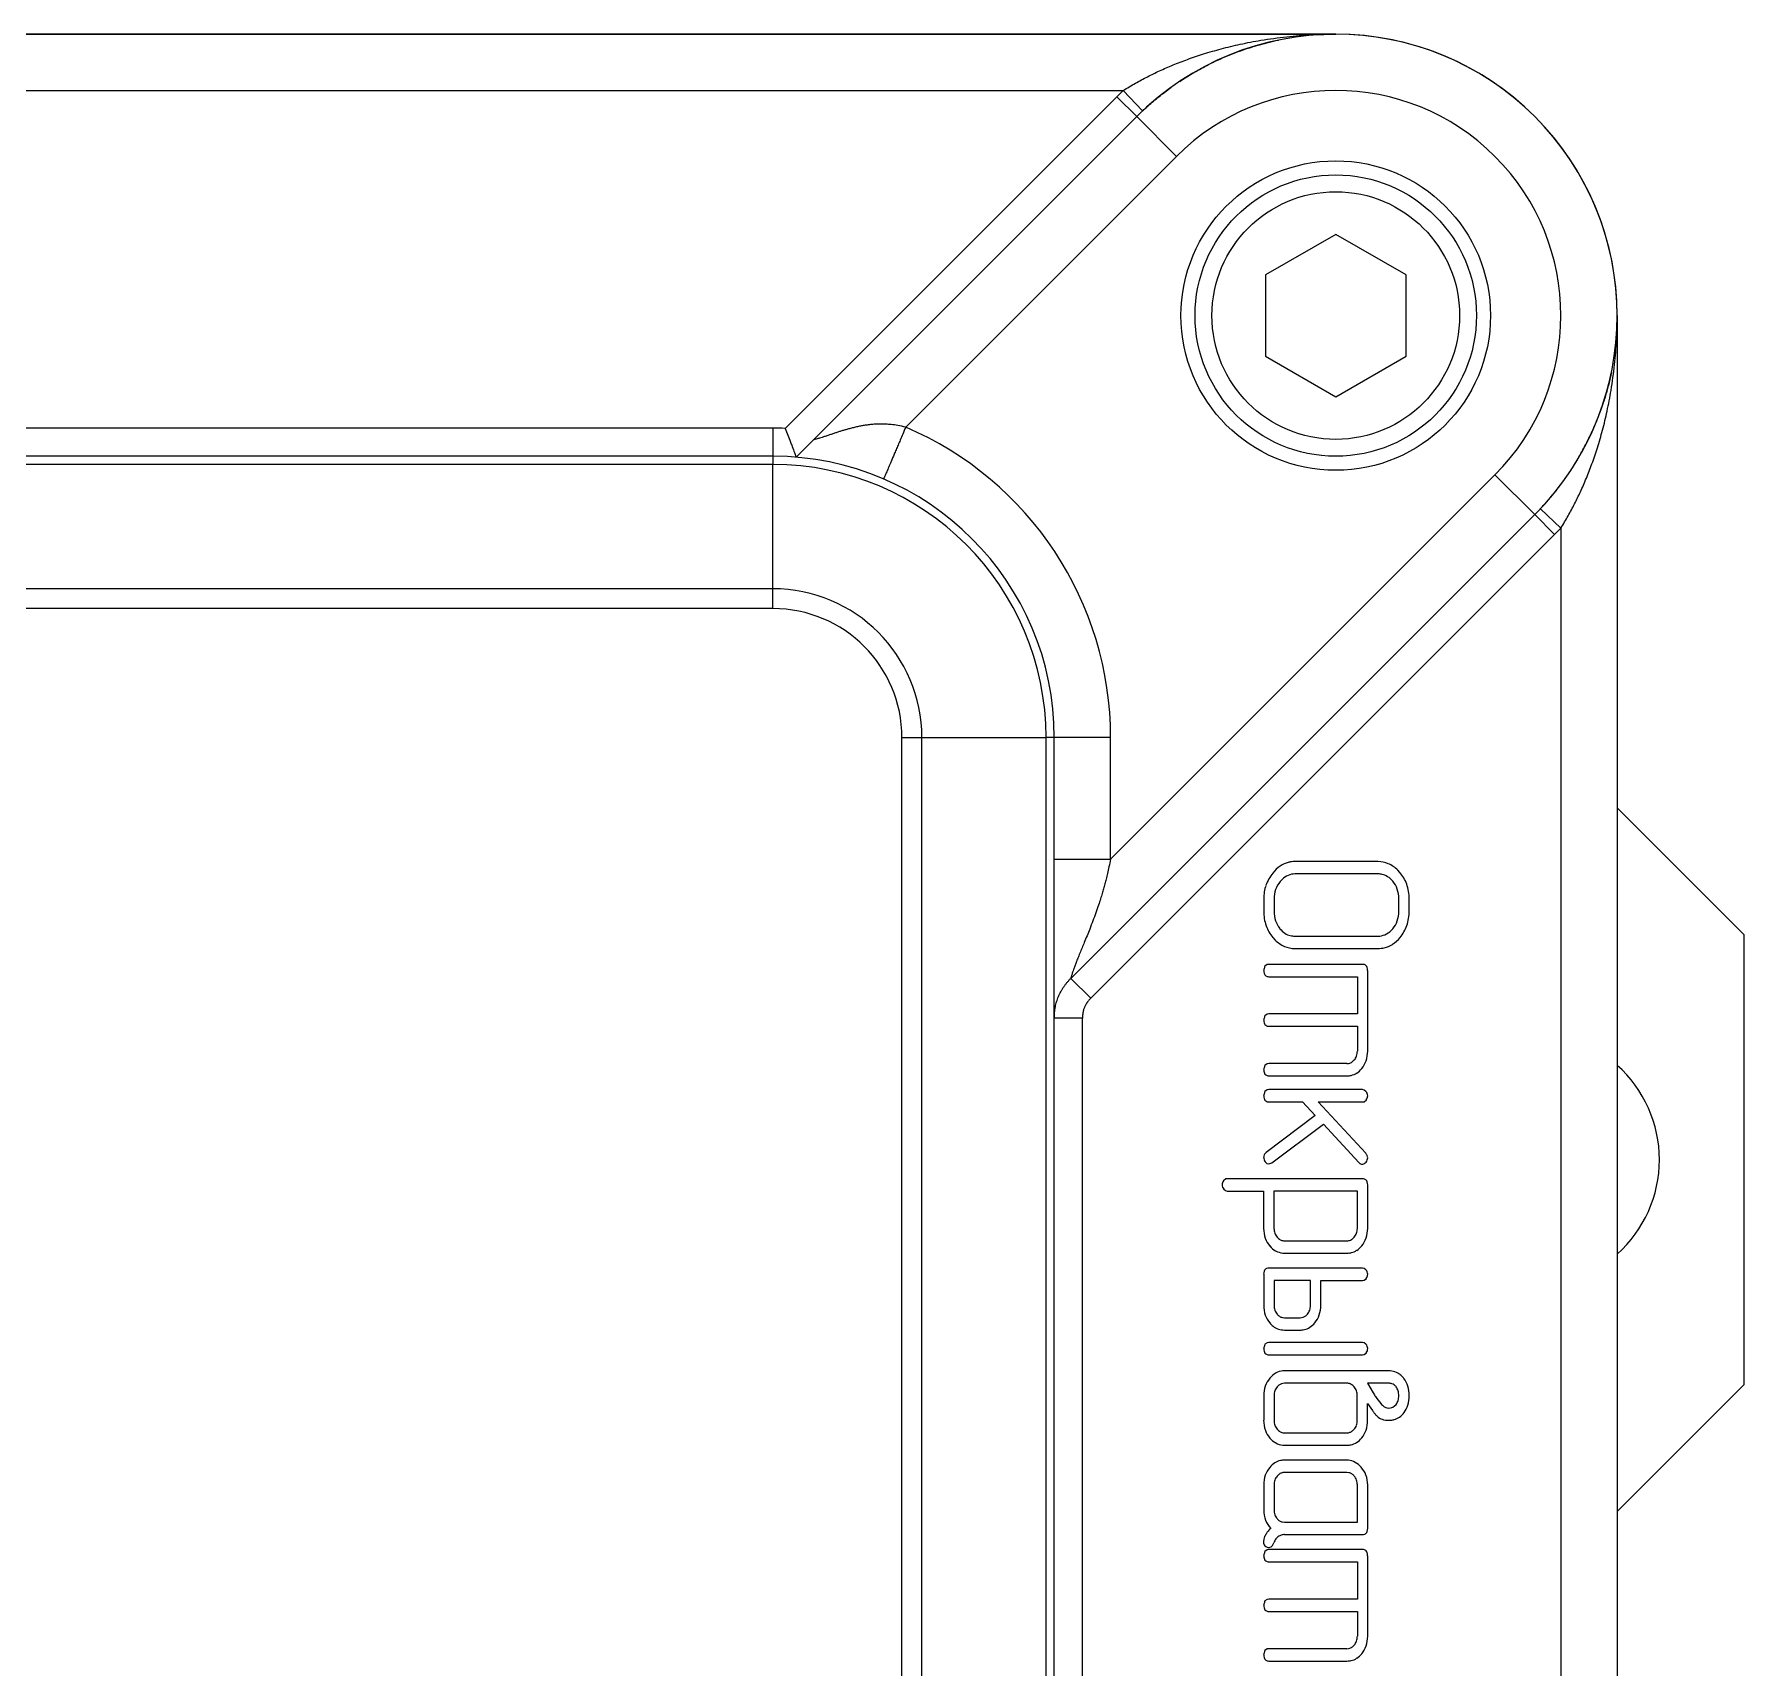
# Model space of a CAD drawing. Header units: millimetres. Extents: x -343 to 390, y -339 to 375.
# Drawn here: x 1.3 to 62, y 46.9 to 105 of the extents above; entities that cross this region are included whole.
import ezdxf

# ---------------------------------------------------------------- set-up
doc = ezdxf.new("R2010")
doc.units = ezdxf.units.MM
doc.linetypes.add('K5LT_THIN', pattern=[0])

# ---------------------------------------------------------------- blocks, each defined once
blk = doc.blocks.new('U7')
at = {"color": 7, "linetype": 'K5LT_THIN', "lineweight": 18}
for p, q in [((-47.5, 105), (47.5, 105)), ((47.5, 105), (-47.5, 105)), ((47.294, 104.998), (47.293, 104.998)), ((47.315, 104.998), (47.305, 104.998)), ((-39.95, 103), (39.95, 103)), ((39.722, 102.778), (27.935, 90.991)), ((39.722, 102.778), (40.429, 102.071)), ((40.637, 102.273), (39.95, 103)), ((40.429, 102.071), (28.944, 90.586)), ((41.843, 100.657), (40.429, 102.071)), ((41.843, 100.657), (32.219, 91.033)), ((47.5, 97.887), (45, 96.443)), ((50, 96.443), (47.5, 97.887)), ((45, 96.443), (45, 93.557)), ((50, 93.557), (50, 96.443)), ((57.498, 94.814), (57.498, 94.809)), ((57.498, 94.798), (57.498, 94.797)), ((57.5, 95), (57.5, 36)), ((45, 93.557), (47.5, 92.113)), ((47.5, 92.113), (50, 93.557)), ((27.5, 91), (-27.5, 91)), ((27.5, 91), (27.5, 90)), ((28.944, 90.586), (28.324, 89.966)), ((27.5, 90), (-27.5, 90)), ((27.5, 90), (27.5, 89.707)), ((27.5, 89.707), (-27.5, 89.707)), ((27.5, 85.293), (27.5, 89.707)), ((39.5, 75.686), (53.157, 89.343)), ((53.157, 89.343), (54.571, 87.929)), ((55.5, 87.45), (54.773, 88.137)), ((38.086, 71.444), (54.571, 87.929)), ((55.278, 87.222), (54.571, 87.929)), ((38.793, 70.737), (55.278, 87.222)), ((55.5, 87.45), (55.5, 37.55)), ((27.5, 85.293), (-27.5, 85.293)), ((27.5, 84.586), (27.5, 85.293)), ((27.5, 84.586), (-27.5, 84.586)), ((32.086, -80), (32.086, 80)), ((32.086, 80), (32.793, 80)), ((32.793, 80), (37.207, 80)), ((32.793, -80), (32.793, 80)), ((37.5, 80), (37.207, 80)), ((37.207, -80), (37.207, 80)), ((37.5, -80), (37.5, 80)), ((39.5, 80), (37.5, 80)), ((39.5, 75.686), (39.5, 80)), ((57.5, 77.5), (62, 73)), ((37.5, 75.686), (39.5, 75.686)), ((49.003, 75.595), (46.047, 75.595)), ((45.59, 74.958), (45.526, 74.889)), ((49.004, 75.155), (46.046, 75.155)), ((49.779, 75.211), (49.703, 75.293)), ((44.939, 74.273), (44.939, 73.833)), ((45.306, 74.273), (45.306, 73.832)), ((49.743, 73.832), (49.743, 74.273)), ((50.111, 73.833), (50.111, 74.273)), ((46.046, 72.946), (49.004, 72.946)), ((49.47, 73.145), (49.525, 73.206)), ((62, 73), (62, 57)), ((45.266, 72.894), (45.346, 72.806)), ((46.047, 72.507), (49.003, 72.507)), ((45.059, 71.934), (44.983, 71.877)), ((45.123, 71.943), (45.059, 71.934)), ((48.45, 71.943), (45.123, 71.943)), ((48.584, 71.894), (48.569, 71.908)), ((48.635, 68.861), (48.635, 71.723)), ((38.793, 70.737), (38.086, 71.444)), ((44.983, 71.566), (45.01, 71.539)), ((45.124, 71.504), (48.267, 71.504)), ((48.267, 71.504), (48.267, 70.181)), ((38.5, 70.029), (37.5, 70.029)), ((38.5, 42), (38.5, 70.029)), ((45.059, 70.172), (44.983, 70.115)), ((45.124, 70.181), (45.059, 70.172)), ((48.267, 70.181), (45.124, 70.181)), ((44.983, 69.803), (45.01, 69.777)), ((45.124, 69.742), (48.267, 69.742)), ((48.267, 69.742), (48.267, 68.86)), ((45.059, 68.41), (44.983, 68.353)), ((44.983, 68.041), (45.01, 68.015)), ((45.124, 68.419), (45.059, 68.41)), ((47.897, 68.419), (45.124, 68.419)), ((48.16, 68.547), (48.099, 68.488)), ((45.059, 67.484), (44.983, 67.427)), ((45.123, 67.493), (45.059, 67.484)), ((45.123, 67.98), (47.896, 67.98)), ((48.45, 67.493), (45.123, 67.493)), ((48.51, 67.477), (48.45, 67.493)), ((48.572, 67.427), (48.51, 67.477)), ((44.983, 67.115), (45.01, 67.089)), ((45.123, 67.054), (46.324, 67.054)), ((46.324, 67.054), (46.771, 66.572)), ((48.568, 65.23), (46.878, 67.054)), ((46.878, 67.054), (48.45, 67.054)), ((48.45, 67.054), (48.505, 67.062)), ((48.505, 67.062), (48.587, 67.124)), ((46.771, 66.572), (45.024, 65.256)), ((45.224, 64.886), (47.061, 66.268)), ((47.061, 66.268), (48.316, 64.903)), ((44.99, 64.921), (45.054, 64.868)), ((45.054, 64.868), (45.12, 64.851)), ((45.12, 64.851), (45.224, 64.886)), ((48.316, 64.903), (48.328, 64.892)), ((48.442, 64.842), (48.462, 64.843)), ((43.59, 64.315), (43.508, 64.253)), ((43.519, 63.954), (43.58, 63.902)), ((43.58, 63.902), (43.645, 63.884)), ((43.645, 64.323), (43.59, 64.315)), ((48.45, 64.323), (43.645, 64.323)), ((43.645, 63.884), (44.936, 63.884)), ((44.936, 63.884), (44.936, 62.557)), ((48.267, 63.884), (45.304, 63.884)), ((45.304, 63.884), (45.304, 62.556)), ((48.267, 62.556), (48.267, 63.884)), ((48.584, 64.274), (48.569, 64.288)), ((48.635, 62.557), (48.635, 64.103)), ((45.647, 62.121), (45.677, 62.119)), ((45.677, 62.119), (47.901, 62.119)), ((48.133, 62.218), (48.16, 62.247)), ((45.154, 61.934), (45.201, 61.883)), ((45.679, 61.68), (47.9, 61.68)), ((44.939, 60.928), (44.939, 59.827)), ((48.45, 61.148), (45.123, 61.148)), ((48.51, 61.132), (48.45, 61.148)), ((48.505, 60.717), (48.587, 60.779)), ((48.572, 61.082), (48.51, 61.132)), ((46.603, 60.709), (45.306, 60.709)), ((45.306, 60.709), (45.306, 59.827)), ((46.603, 59.827), (46.603, 60.709)), ((46.971, 59.828), (46.971, 60.709)), ((46.971, 60.709), (48.45, 60.709)), ((48.45, 60.709), (48.505, 60.717)), ((45.604, 59.394), (45.677, 59.386)), ((45.677, 59.386), (46.232, 59.386)), ((45.678, 58.947), (46.232, 58.947)), ((46.435, 59.455), (46.495, 59.514)), ((45.059, 58.496), (44.983, 58.439)), ((45.123, 58.505), (45.059, 58.496)), ((48.45, 58.505), (45.123, 58.505)), ((48.51, 58.489), (48.45, 58.505)), ((48.572, 58.439), (48.51, 58.489)), ((44.983, 58.127), (45.01, 58.101)), ((45.123, 58.066), (48.45, 58.066)), ((48.45, 58.066), (48.505, 58.074)), ((48.505, 58.074), (48.587, 58.136)), ((45.678, 57.496), (45.618, 57.493)), ((49.376, 57.496), (45.678, 57.496)), ((44.939, 56.611), (44.939, 55.739)), ((45.308, 56.611), (45.308, 55.739)), ((45.476, 56.987), (45.415, 56.928)), ((47.895, 57.055), (45.678, 57.055)), ((47.924, 57.054), (47.895, 57.055)), ((48.264, 55.739), (48.264, 56.611)), ((49.376, 57.055), (48.633, 57.055)), ((48.633, 57.055), (48.829, 56.716)), ((62, 57), (57.5, 52.5)), ((48.633, 56.338), (48.803, 56.087)), ((48.633, 55.739), (48.633, 56.338)), ((48.933, 55.919), (49.005, 55.851)), ((49.345, 56.178), (49.387, 56.175)), ((49.58, 56.239), (49.644, 56.305)), ((45.648, 55.295), (45.678, 55.294)), ((45.678, 55.294), (47.895, 55.294)), ((48.097, 55.363), (48.157, 55.421)), ((45.157, 55.107), (45.204, 55.055)), ((45.678, 54.853), (47.895, 54.853)), ((47.896, 54.322), (45.678, 54.322)), ((48.404, 54.071), (48.355, 54.12)), ((45.474, 53.814), (45.414, 53.755)), ((47.897, 53.883), (45.676, 53.883)), ((47.97, 53.875), (47.897, 53.883)), ((44.939, 53.441), (44.939, 52.559)), ((45.306, 53.442), (45.306, 52.559)), ((48.267, 52.118), (48.267, 53.442)), ((48.635, 51.899), (48.635, 53.441)), ((45.603, 52.126), (45.676, 52.118)), ((45.676, 52.118), (48.267, 52.118)), ((45.678, 51.679), (48.45, 51.679)), ((44.939, 51.512), (44.928, 51.433)), ((44.928, 51.433), (44.929, 51.414)), ((44.983, 51.283), (45.01, 51.259)), ((45.059, 51.138), (44.983, 51.081)), ((45.123, 51.147), (45.059, 51.138)), ((45.12, 51.222), (45.204, 51.243)), ((48.45, 51.147), (45.123, 51.147)), ((48.584, 51.098), (48.569, 51.112)), ((44.983, 50.769), (45.01, 50.743)), ((45.124, 50.708), (48.267, 50.708)), ((48.267, 50.708), (48.267, 49.385)), ((48.635, 48.064), (48.635, 50.927)), ((45.059, 49.376), (44.983, 49.319)), ((45.124, 49.385), (45.059, 49.376)), ((48.267, 49.385), (45.124, 49.385)), ((44.983, 49.007), (45.01, 48.981)), ((45.124, 48.946), (48.267, 48.946)), ((48.267, 48.946), (48.267, 48.064)), ((45.059, 47.614), (44.983, 47.557)), ((45.124, 47.623), (45.059, 47.614)), ((47.897, 47.623), (45.124, 47.623)), ((48.16, 47.751), (48.099, 47.692)), ((44.983, 47.245), (45.01, 47.219)), ((45.123, 47.184), (47.896, 47.184))]:
    blk.add_line(p, q, dxfattribs=at)
for radius in [5.5, 5, 4.4]:
    blk.add_circle((47.5, 95), radius, dxfattribs=at)
for centre, radius, start, end in [((47.5, 95), 10, 315, 135), ((47.5, 95), 10, 0, 90), ((47.5, 95), 11, 133.34176, 135), ((47.5, 95), 8, 315, 135), ((27.5, 80), 11, 87.73339, 90), ((27.5, 80), 12, 0, 66.84141), ((27.5, 80), 10, 0, 90), ((27.5, 80), 9.707, 0, 90), ((47.5, 95), 11, 315, 316.65824), ((27.5, 80), 5.293, 0, 90), ((27.5, 80), 4.586, 0, 90), ((46.224, 74.426), 1.228, 124.57603, 141.72832), ((46.025, 74.715), 0.878, 104.2544, 124.57603), ((46.034, 74.68), 0.914, 96.93116, 104.2544), ((46.047, 74.575), 1.02, 90, 96.93116), ((49.003, 74.679), 0.916, 66.66148, 90), ((48.929, 74.508), 1.101, 45.40547, 66.66148), ((46.38, 74.273), 1.441, 160.62255, 180), ((46.45, 74.249), 1.515, 141.72831, 160.62255), ((46.266, 74.278), 0.959, 140.4913, 160.32093), ((46.091, 74.453), 0.711, 113.35712, 134.74956), ((46.046, 74.557), 0.598, 90, 113.35712), ((49.004, 74.451), 0.704, 83.93473, 90), ((49.011, 74.519), 0.636, 77.55148, 83.93473), ((49.018, 74.551), 0.603, 57.37064, 77.55148), ((48.907, 74.377), 0.81, 39.97854, 57.37064), ((48.848, 74.328), 0.886, 19.11891, 39.97854), ((48.799, 74.361), 1.297, 19.5164, 40.94943), ((48.55, 74.273), 1.561, 0, 19.5164), ((46.28, 74.273), 0.974, 160.32093, 180), ((48.691, 74.273), 1.053, 0, 19.11891), ((46.514, 73.833), 1.575, 180, 199.21489), ((46.358, 73.832), 1.052, 180, 198.72475), ((48.696, 73.832), 1.048, 340.7918, 0), ((48.55, 73.833), 1.562, 340.90368, 0), ((46.282, 73.752), 1.329, 199.21489, 220.15065), ((46.253, 73.797), 0.94, 198.72475, 218.53952), ((46.125, 73.695), 0.777, 218.53951, 236.18462), ((46.026, 73.546), 0.599, 236.18462, 256.31779), ((46.036, 73.587), 0.64, 256.31779, 263.38329), ((46.046, 73.676), 0.73, 263.38329, 270), ((49.004, 73.568), 0.622, 270, 293.17494), ((48.97, 73.647), 0.708, 293.17494, 314.86922), ((48.838, 73.783), 0.898, 320.0207, 340.7918), ((48.732, 73.769), 1.368, 320.48838, 340.90368), ((46.097, 73.561), 1.064, 225.13346, 246.84375), ((46.047, 73.444), 0.937, 246.84375, 270), ((49.003, 73.554), 1.047, 270, 276.29533), ((49.014, 73.45), 0.943, 276.29533, 282.93032), ((49.025, 73.405), 0.897, 282.93032, 303.14687), ((48.85, 73.672), 1.215, 303.14687, 320.48838), ((45.077, 71.724), 0.139, 163.90206, 180), ((45.281, 71.724), 0.342, 180, 195.67003), ((46.249, 71.386), 1.358, 158.7695, 163.90206), ((48.45, 71.697), 0.246, 73.34612, 90), ((48.48, 71.797), 0.142, 51.38118, 73.34612), ((48.47, 71.788), 0.155, 16.70324, 43.04999), ((48.253, 71.723), 0.381, 0, 16.70324), ((45.152, 71.687), 0.208, 195.67003, 215.79547), ((45.107, 71.665), 0.159, 232.47304, 252.67206), ((45.124, 71.719), 0.215, 252.67206, 270), ((45.077, 69.962), 0.139, 163.90206, 180), ((45.281, 69.962), 0.342, 180, 195.67003), ((46.249, 69.624), 1.358, 158.7695, 163.90206), ((45.152, 69.925), 0.208, 195.67003, 215.79547), ((45.107, 69.903), 0.159, 232.47304, 252.67206), ((45.124, 69.957), 0.215, 252.67206, 270), ((47.827, 68.826), 0.435, 320.01365, 341.08977), ((47.728, 68.86), 0.539, 341.08977, 0), ((47.566, 68.861), 1.069, 341.16744, 0), ((45.077, 68.199), 0.139, 163.90206, 180), ((45.281, 68.199), 0.342, 180, 195.67003), ((46.249, 67.861), 1.358, 158.7695, 163.90206), ((45.152, 68.163), 0.208, 195.67003, 215.79547), ((47.897, 68.753), 0.334, 270, 288.82754), ((47.901, 68.741), 0.321, 288.82754, 308.03057), ((47.914, 68.589), 0.607, 282.71266, 302.78398), ((47.821, 68.734), 0.78, 302.78398, 320.4773), ((47.738, 68.802), 0.887, 320.47731, 341.16744), ((54.5, 65), 4.5, 311.81031, 48.18969), ((45.107, 68.141), 0.158, 232.46866, 252.66654), ((45.123, 68.194), 0.215, 252.66654, 270), ((47.896, 68.715), 0.735, 270, 276.16345), ((47.905, 68.631), 0.651, 276.16345, 282.71266), ((45.077, 67.273), 0.139, 163.90206, 180), ((45.281, 67.273), 0.342, 180, 195.67003), ((46.249, 66.935), 1.358, 158.7695, 163.90206), ((45.152, 67.237), 0.208, 195.67003, 215.79547), ((45.107, 67.215), 0.158, 232.47065, 252.67091), ((45.123, 67.268), 0.215, 252.67091, 270), ((48.404, 67.267), 0.232, 22.23312, 43.64767), ((48.35, 67.286), 0.286, 325.62329, 342.15237), ((48.42, 67.273), 0.215, 0, 22.23312), ((48.389, 67.273), 0.246, 342.15237, 0), ((45.17, 65.085), 0.232, 156.92248, 181.47067), ((45.208, 65.08), 0.269, 180, 198.11156), ((45.172, 65.064), 0.242, 127.66406, 152.33504), ((48.357, 65.041), 0.283, 22.29312, 41.7452), ((48.419, 65.066), 0.216, 0, 22.29312), ((48.424, 65.066), 0.211, 339.31516, 0), ((45.204, 65.078), 0.265, 198.11156, 216.34995), ((48.459, 65.027), 0.189, 225.81415, 246.48721), ((48.442, 64.988), 0.146, 246.48721, 270), ((48.444, 64.987), 0.145, 277.11444, 301.76309), ((48.404, 65.051), 0.221, 301.76309, 321.70561), ((48.349, 65.095), 0.291, 321.70562, 339.31516), ((43.706, 64.104), 0.246, 162.15954, 180), ((43.661, 64.104), 0.201, 180, 201.61931), ((43.745, 64.091), 0.286, 145.63475, 162.15954), ((43.729, 64.131), 0.274, 201.61931, 220.09936), ((48.45, 64.077), 0.246, 73.34317, 90), ((48.48, 64.177), 0.142, 51.37769, 73.34317), ((48.47, 64.168), 0.155, 16.69995, 43.04666), ((48.253, 64.103), 0.382, 0, 16.69995), ((45.992, 62.557), 1.056, 180, 199.26653), ((45.802, 62.491), 0.855, 199.26653, 220.70005), ((45.776, 62.556), 0.472, 180, 200.03027), ((45.779, 62.557), 0.476, 200.03027, 219.98029), ((45.729, 62.515), 0.41, 219.98028, 240.61864), ((45.674, 62.418), 0.298, 240.61864, 264.87341), ((47.901, 62.433), 0.314, 270, 293.0536), ((47.888, 62.464), 0.347, 293.0536, 314.96097), ((47.822, 62.53), 0.44, 320.02189, 340.84331), ((47.748, 62.556), 0.519, 340.84331, 0), ((47.717, 62.517), 0.912, 320.73468, 340.99032), ((47.601, 62.557), 1.034, 340.99032, 0), ((45.704, 62.387), 0.713, 225.07631, 246.99497), ((45.679, 62.328), 0.648, 246.99497, 270), ((47.9, 62.392), 0.711, 270, 276.34283), ((47.908, 62.314), 0.634, 276.34283, 283.0633), ((47.916, 62.279), 0.597, 283.0633, 303.22567), ((47.811, 62.44), 0.79, 303.22567, 320.73467), ((45.32, 60.928), 0.382, 163.36637, 180), ((45.103, 60.993), 0.155, 137.14939, 163.36637), ((45.089, 61.006), 0.136, 110.35954, 137.14939), ((45.123, 60.914), 0.234, 90, 110.35954), ((48.404, 60.922), 0.232, 22.23312, 43.64767), ((48.35, 60.941), 0.286, 325.62329, 342.15237), ((48.42, 60.929), 0.215, 0, 22.23312), ((48.389, 60.929), 0.246, 342.15237, 0), ((46.014, 59.827), 1.075, 180, 198.92063), ((45.844, 59.827), 0.538, 180, 198.93732), ((45.747, 59.794), 0.435, 198.93732, 220.02983), ((46.163, 59.794), 0.435, 319.97018, 341.06269), ((46.065, 59.827), 0.538, 341.06269, 0), ((45.901, 59.828), 1.07, 341.18117, 0), ((45.818, 59.76), 0.868, 198.92063, 220.00208), ((45.831, 59.771), 0.885, 220.00208, 225.71363), ((45.728, 59.666), 0.738, 225.71363, 231.97026), ((45.669, 59.591), 0.642, 231.97026, 251.17412), ((45.717, 59.769), 0.396, 220.02983, 237.64411), ((45.678, 59.615), 0.668, 251.17412, 270), ((45.668, 59.692), 0.305, 237.64411, 257.73157), ((46.232, 59.721), 0.335, 270, 288.82246), ((46.232, 59.681), 0.734, 270, 276.17678), ((46.241, 59.597), 0.65, 276.17678, 282.74011), ((46.237, 59.709), 0.322, 288.82246, 308.02834), ((46.25, 59.555), 0.607, 282.74011, 302.81556), ((46.156, 59.701), 0.78, 302.81556, 320.50226), ((46.073, 59.769), 0.888, 320.50227, 341.18117), ((45.077, 58.285), 0.139, 163.90206, 180), ((46.249, 57.947), 1.358, 158.7695, 163.90206), ((48.404, 58.279), 0.232, 22.23312, 43.64767), ((48.42, 58.285), 0.215, 0, 22.23312), ((45.281, 58.285), 0.342, 180, 195.67003), ((45.152, 58.249), 0.208, 195.67003, 215.79547), ((45.107, 58.227), 0.158, 232.46866, 252.66654), ((45.123, 58.28), 0.215, 252.66654, 270), ((48.35, 58.298), 0.286, 325.63477, 342.15956), ((48.389, 58.285), 0.246, 342.15956, 0), ((45.843, 56.66), 0.896, 140.00621, 160.78295), ((45.767, 56.724), 0.797, 119.13647, 140.00621), ((45.67, 56.897), 0.599, 95.01504, 119.13647), ((49.376, 56.757), 0.739, 71.95058, 90), ((49.418, 56.887), 0.602, 51.94167, 71.95058), ((49.383, 56.841), 0.66, 43.95589, 51.94167), ((49.289, 56.751), 0.791, 36.65975, 43.95589), ((49.177, 56.684), 0.92, 16.9089, 35.87657), ((45.985, 56.611), 1.046, 160.78295, 180), ((45.866, 56.611), 0.558, 161.33232, 180), ((45.744, 56.652), 0.429, 140.00979, 161.33232), ((45.673, 56.734), 0.321, 108.82468, 128.03064), ((45.678, 56.721), 0.334, 90, 108.82468), ((47.898, 56.756), 0.299, 60.86331, 84.9866), ((47.85, 56.669), 0.398, 39.99691, 60.86331), ((47.814, 56.639), 0.446, 19.09582, 39.9969), ((47.731, 56.611), 0.533, 0, 19.09582), ((50.3, 57.564), 1.697, 209.97242, 215.45359), ((53.734, 60.01), 5.914, 215.45359, 218.38916), ((49.376, 56.589), 0.467, 82.21261, 90), ((49.393, 56.712), 0.342, 73.11468, 82.21261), ((49.409, 56.764), 0.288, 53.91919, 73.11468), ((49.408, 56.762), 0.29, 34.76741, 53.91919), ((49.291, 56.661), 0.444, 17.08143, 36.95587), ((49.142, 56.615), 0.6, 0, 17.08143), ((49.171, 56.615), 0.571, 342.49798, 0), ((48.952, 56.615), 1.156, 0, 16.9089), ((48.924, 56.615), 1.184, 343.29535, 0), ((50.316, 57.114), 1.828, 214.19538, 217.69424), ((50.029, 56.892), 1.466, 217.69424, 221.6021), ((49.516, 56.668), 0.532, 218.4322, 236.95293), ((49.386, 56.469), 0.295, 236.95293, 261.93729), ((49.387, 56.51), 0.336, 270, 288.34633), ((49.402, 56.465), 0.288, 288.34633, 308.14861), ((49.276, 56.582), 0.461, 322.99908, 342.49798), ((49.341, 56.448), 0.73, 305.34658, 323.28818), ((49.23, 56.523), 0.864, 323.71536, 343.29535), ((46.032, 55.739), 1.094, 180, 199.03046), ((45.796, 55.657), 0.844, 199.03046, 220.72278), ((45.841, 55.739), 0.533, 180, 199.09246), ((45.758, 55.71), 0.446, 199.09246, 219.99155), ((45.722, 55.68), 0.398, 219.99154, 240.85874), ((45.674, 55.593), 0.299, 240.85874, 264.98181), ((47.895, 55.628), 0.334, 270, 288.82541), ((47.899, 55.616), 0.321, 288.82541, 308.03021), ((47.828, 55.697), 0.429, 320.00433, 341.32896), ((47.706, 55.739), 0.558, 341.32896, 0), ((47.741, 55.672), 0.882, 320.4905, 341.29826), ((47.544, 55.739), 1.089, 341.29826, 0), ((49.312, 56.245), 0.499, 231.99523, 256.85499), ((49.378, 56.527), 0.789, 256.85499, 276.57462), ((49.391, 56.453), 0.714, 276.26797, 280.80584), ((49.402, 56.392), 0.652, 280.80584, 285.55537), ((49.416, 56.343), 0.601, 285.55537, 305.34658), ((45.708, 55.561), 0.714, 225.14057, 246.90896), ((45.678, 55.489), 0.636, 246.90896, 270), ((47.895, 55.588), 0.734, 270, 276.17045), ((47.904, 55.504), 0.65, 276.17045, 282.7271), ((47.913, 55.462), 0.607, 282.7271, 302.80053), ((47.82, 55.607), 0.78, 302.80053, 320.4905), ((45.759, 53.558), 0.791, 122.40326, 140.00987), ((45.661, 53.712), 0.609, 102.31078, 122.40326), ((45.67, 53.672), 0.649, 95.98355, 102.31078), ((45.678, 53.596), 0.726, 90, 95.98355), ((47.896, 53.751), 0.571, 66.31975, 90), ((47.804, 53.543), 0.799, 46.34447, 66.31975), ((47.794, 53.51), 0.828, 20.13873, 42.61364), ((46.016, 53.441), 1.077, 161.08886, 180), ((45.819, 53.508), 0.869, 140.00987, 161.08886), ((45.845, 53.442), 0.539, 161.08773, 180), ((45.747, 53.475), 0.435, 140.01101, 161.08773), ((45.672, 53.561), 0.322, 108.82576, 128.0306), ((45.676, 53.548), 0.335, 90, 108.82576), ((47.905, 53.577), 0.305, 57.59476, 77.68765), ((47.856, 53.5), 0.396, 39.98898, 57.59476), ((47.827, 53.475), 0.435, 18.91227, 39.98898), ((47.728, 53.442), 0.539, 0, 18.91227), ((47.606, 53.441), 1.029, 0, 20.13873), ((46, 52.559), 1.061, 180, 200.62043), ((45.845, 52.559), 0.539, 180, 198.91227), ((45.747, 52.526), 0.435, 198.91227, 219.98899), ((45.717, 52.5), 0.396, 219.98899, 237.59477), ((45.736, 51.227), 0.853, 144.45252, 153.77722), ((45.8, 52.484), 0.847, 200.62043, 223.72904), ((45.199, 51.649), 0.173, 140.53132, 154.86523), ((47.516, 49.742), 3.174, 137.19186, 140.53132), ((45.668, 52.423), 0.305, 237.59477, 257.68766), ((45.711, 51.228), 0.455, 108.77914, 116.48153), ((45.691, 51.288), 0.392, 99.87922, 108.77914), ((45.678, 51.36), 0.319, 90, 99.87922), ((48.45, 51.913), 0.234, 270, 290.36654), ((48.484, 51.821), 0.136, 290.36654, 317.15764), ((48.47, 51.834), 0.155, 317.15764, 343.37244), ((48.253, 51.899), 0.382, 343.37244, 0), ((45.164, 51.428), 0.236, 183.30172, 202.71077), ((45.351, 51.417), 0.423, 153.77722, 167.02862), ((46.249, 50.589), 1.358, 158.7695, 163.90206), ((45.093, 51.398), 0.159, 202.71077, 226.44525), ((45.115, 51.393), 0.171, 232.08497, 251.49685), ((45.12, 51.41), 0.188, 251.49685, 270), ((45.127, 51.373), 0.151, 300.97054, 326.76853), ((44.983, 51.467), 0.323, 326.76853, 344.34555), ((46.067, 51.046), 0.842, 145.42659, 156.62704), ((45.655, 51.33), 0.342, 127.80353, 145.42659), ((45.792, 51.065), 0.637, 116.48153, 122.98973), ((48.45, 50.901), 0.246, 73.34612, 90), ((48.48, 51), 0.142, 51.38118, 73.34612), ((48.47, 50.992), 0.155, 16.70324, 43.04999), ((48.253, 50.927), 0.381, 0, 16.70324), ((45.077, 50.927), 0.139, 163.90206, 180), ((45.281, 50.927), 0.342, 180, 195.67003), ((45.152, 50.891), 0.208, 195.67003, 215.79547), ((45.107, 50.869), 0.159, 232.47304, 252.67206), ((45.124, 50.923), 0.215, 252.67206, 270), ((46.249, 48.827), 1.358, 158.7695, 163.90206), ((45.077, 49.165), 0.139, 163.90206, 180), ((45.281, 49.165), 0.342, 180, 195.67003), ((45.152, 49.129), 0.208, 195.67003, 215.79547), ((45.107, 49.107), 0.159, 232.47304, 252.67206), ((45.124, 49.161), 0.215, 252.67206, 270), ((47.728, 48.064), 0.539, 341.08977, 0), ((47.566, 48.064), 1.069, 341.16744, 0), ((45.077, 47.403), 0.139, 163.90206, 180), ((45.281, 47.403), 0.342, 180, 195.67003), ((46.249, 47.065), 1.358, 158.7695, 163.90206), ((47.897, 47.957), 0.334, 270, 288.82754), ((47.901, 47.945), 0.321, 288.82754, 308.03057), ((47.827, 48.03), 0.435, 320.01365, 341.08977), ((47.821, 47.937), 0.78, 302.78398, 320.4773), ((47.738, 48.006), 0.887, 320.47731, 341.16744), ((45.152, 47.367), 0.208, 195.67003, 215.79547), ((45.107, 47.345), 0.158, 232.46866, 252.66654), ((45.123, 47.398), 0.215, 252.66654, 270), ((47.896, 47.919), 0.735, 270, 276.16345), ((47.905, 47.835), 0.651, 276.16345, 282.71266), ((47.914, 47.792), 0.607, 282.71266, 302.78398)]:
    blk.add_arc(centre, radius, start, end, dxfattribs=at)
for points, knots in [([(39.95, 103), (40.092, 103.089), (40.375, 103.258), (40.806, 103.489), (41.252, 103.706), (41.726, 103.913), (42.249, 104.115), (42.819, 104.308), (43.443, 104.488), (44.122, 104.652), (44.899, 104.8), (45.748, 104.915), (46.636, 104.985), (47.217, 105), (47.5, 105)], [0, 0, 0, 0, 0.942376, 1.854093, 2.732412, 3.714517, 4.75378, 5.882612, 7.112826, 8.438539, 9.867031, 11.642469, 13.365777, 15, 15, 15, 15]), ([(41.959, 103.324), (42.125, 103.435), (42.293, 103.54), (42.634, 103.739), (42.807, 103.833), (43.213, 104.038), (43.446, 104.145), (43.916, 104.339), (44.152, 104.426), (44.626, 104.581), (44.864, 104.65), (45.224, 104.738), (45.344, 104.766), (45.465, 104.791)], [0, 0, 0, 0, 8.62082, 8.62082, 17.337116, 17.337116, 28.937116, 28.937116, 40.537116, 40.537116, 52.137116, 52.137116, 58, 58, 58, 58]), ([(40.656, 102.291), (40.675, 102.309), (40.695, 102.328), (40.754, 102.382), (40.794, 102.418), (40.897, 102.511), (40.962, 102.567), (41.093, 102.678), (41.159, 102.733), (41.292, 102.84), (41.359, 102.893), (41.499, 103), (41.571, 103.053), (41.644, 103.106)], [0, 0, 0, 0, 1.116637, 1.116637, 3.351482, 3.351482, 6.951482, 6.951482, 10.551482, 10.551482, 14.151482, 14.151482, 18, 18, 18, 18]), ([(41.566, 103.049), (41.572, 103.053), (41.577, 103.057), (41.588, 103.066), (41.594, 103.07), (41.605, 103.078), (41.61, 103.081), (41.627, 103.093), (41.638, 103.101), (41.649, 103.109)], [0, 0, 0, 0, 0.8, 0.8, 1.6, 1.6, 2.4, 2.4, 4, 4, 4, 4]), ([(55.5, 87.45), (55.589, 87.592), (55.758, 87.875), (55.989, 88.306), (56.206, 88.752), (56.413, 89.226), (56.615, 89.749), (56.808, 90.319), (56.988, 90.942), (57.152, 91.622), (57.3, 92.399), (57.415, 93.248), (57.485, 94.136), (57.5, 94.717), (57.5, 95)], [0, 0, 0, 0, 0.94231, 1.853916, 2.732178, 3.714199, 4.753476, 5.882248, 7.112575, 8.438332, 9.867056, 11.642224, 13.365585, 15, 15, 15, 15]), ([(56.089, 89.879), (56.209, 90.079), (56.32, 90.282), (56.526, 90.69), (56.621, 90.895), (56.796, 91.308), (56.876, 91.516), (57.02, 91.932), (57.085, 92.141), (57.2, 92.561), (57.251, 92.771), (57.294, 92.982)], [0, 0, 0, 0, 12.4, 12.4, 24.8, 24.8, 37.2, 37.2, 49.6, 49.6, 62, 62, 62, 62]), ([(57.294, 92.981), (57.28, 92.912), (57.265, 92.843), (57.234, 92.706), (57.217, 92.637), (57.183, 92.499), (57.165, 92.431), (57.108, 92.225), (57.068, 92.088), (57.024, 91.951)], [0, 0, 0, 0, 4.6, 4.6, 9.2, 9.2, 13.8, 13.8, 23, 23, 23, 23]), ([(55.825, 89.459), (55.936, 89.626), (56.041, 89.794), (56.24, 90.136), (56.334, 90.309), (56.514, 90.666), (56.6, 90.85), (56.76, 91.219), (56.833, 91.404), (56.975, 91.795), (57.042, 92.001), (57.102, 92.207)], [0, 0, 0, 0, 7.93442, 7.93442, 15.958808, 15.958808, 24.358808, 24.358808, 32.758808, 32.758808, 42, 42, 42, 42]), ([(32.219, 91.033), (32.124, 91.057), (31.95, 91.094), (31.717, 91.126), (31.529, 91.141), (31.369, 91.145), (31.213, 91.144), (31.051, 91.134), (30.891, 91.117), (30.744, 91.096), (30.605, 91.071), (30.466, 91.042), (30.324, 91.008), (30.188, 90.972), (30.063, 90.936), (29.946, 90.901), (29.832, 90.865), (29.717, 90.827), (29.6, 90.788), (29.477, 90.747), (29.356, 90.707), (29.246, 90.671), (29.161, 90.645), (29.093, 90.624), (29.037, 90.609), (28.992, 90.597), (28.954, 90.588), (28.944, 90.586), (28.944, 90.586)], [0, 0, 0, 0, 1.691248, 3.128233, 4.310955, 5.243693, 6.199403, 7.309882, 8.385136, 9.379349, 10.258176, 11.241157, 12.301916, 13.319989, 14.248637, 15.14136, 16.0408, 16.993368, 18.004483, 19.107212, 20.368994, 21.638987, 22.780258, 23.691874, 24.736271, 25.853906, 27.022304, 29, 29, 29, 29]), ([(27.935, 90.991), (27.966, 90.912), (28.031, 90.745), (28.114, 90.528), (28.197, 90.31), (28.253, 90.16), (28.289, 90.061), (28.307, 90.013), (28.32, 89.976), (28.324, 89.966), (28.324, 89.966)], [0, 0, 0, 0, 1.709047, 3.597215, 4.89039, 7.147216, 8.080757, 8.940783, 9.727339, 11, 11, 11, 11]), ([(32.219, 91.033), (32.185, 90.952), (32.119, 90.798), (32.028, 90.586), (31.948, 90.398), (31.877, 90.231), (31.791, 90.031), (31.716, 89.855), (31.653, 89.709), (31.613, 89.615), (31.576, 89.529), (31.542, 89.448), (31.511, 89.375), (31.475, 89.291), (31.451, 89.235), (31.436, 89.201), (31.433, 89.194), (31.433, 89.194)], [0, 0, 0, 0, 1.47674, 2.775663, 3.865008, 4.92259, 5.915128, 7.745013, 8.557428, 9.310664, 10.121036, 10.99116, 11.937495, 12.924778, 15.078277, 16.235036, 18, 18, 18, 18]), ([(54.791, 88.156), (54.809, 88.175), (54.828, 88.195), (54.882, 88.254), (54.918, 88.294), (55.011, 88.397), (55.067, 88.462), (55.178, 88.593), (55.233, 88.659), (55.34, 88.792), (55.393, 88.859), (55.5, 88.999), (55.553, 89.071), (55.606, 89.144)], [0, 0, 0, 0, 1.116657, 1.116657, 3.351512, 3.351512, 6.951512, 6.951512, 10.551512, 10.551512, 14.151512, 14.151512, 18, 18, 18, 18]), ([(55.55, 89.067), (55.554, 89.072), (55.558, 89.078), (55.566, 89.088), (55.57, 89.094), (55.578, 89.105), (55.582, 89.11), (55.594, 89.127), (55.601, 89.138), (55.609, 89.149)], [0, 0, 0, 0, 0.8, 0.8, 1.6, 1.6, 2.4, 2.4, 4, 4, 4, 4]), ([(39.5, 75.686), (39.481, 75.591), (39.445, 75.419), (39.392, 75.186), (39.341, 74.981), (39.294, 74.799), (39.248, 74.631), (39.197, 74.455), (39.138, 74.261), (39.063, 74.031), (38.973, 73.769), (38.869, 73.484), (38.731, 73.128), (38.572, 72.738), (38.431, 72.399), (38.336, 72.167), (38.275, 72.012), (38.223, 71.876), (38.181, 71.761), (38.15, 71.67), (38.127, 71.597), (38.11, 71.539), (38.099, 71.498), (38.091, 71.467), (38.088, 71.452), (38.086, 71.445), (38.086, 71.444), (38.086, 71.444)], [0, 0, 0, 0, 1.313494, 2.475377, 3.485649, 4.331388, 5.164204, 6.016171, 6.990742, 8.139877, 9.593959, 11.143812, 12.756192, 15.502311, 17.893904, 19.017143, 20.107347, 21.164301, 22.152773, 23.036957, 23.859234, 24.678338, 25.494443, 26.198549, 27.095175, 27.470077, 28, 28, 28, 28]), ([(38.793, 70.737), (38.792, 70.736), (38.791, 70.735), (38.781, 70.725), (38.772, 70.716), (38.755, 70.697), (38.747, 70.688), (38.73, 70.669), (38.723, 70.66), (38.708, 70.642), (38.7, 70.633), (38.693, 70.623), (38.692, 70.623), (38.685, 70.614), (38.679, 70.605), (38.667, 70.588), (38.661, 70.579), (38.649, 70.562), (38.644, 70.554), (38.633, 70.537), (38.628, 70.529), (38.622, 70.519), (38.621, 70.517), (38.611, 70.5), (38.602, 70.483), (38.586, 70.45), (38.578, 70.434), (38.571, 70.416), (38.571, 70.415), (38.57, 70.414), (38.57, 70.413), (38.562, 70.395), (38.556, 70.378), (38.544, 70.343), (38.539, 70.326), (38.534, 70.306), (38.533, 70.304), (38.53, 70.293), (38.528, 70.283), (38.524, 70.264), (38.521, 70.254), (38.518, 70.234), (38.516, 70.224), (38.512, 70.203), (38.511, 70.193), (38.509, 70.181), (38.509, 70.18), (38.508, 70.168), (38.506, 70.156), (38.504, 70.133), (38.503, 70.121), (38.502, 70.097), (38.501, 70.084), (38.5, 70.059), (38.5, 70.046), (38.5, 70.032), (38.5, 70.031), (38.5, 70.029)], [7.711554, 7.711554, 7.711554, 7.711554, 7.746978, 7.746978, 8.145148, 8.145148, 8.533424, 8.533424, 8.912506, 8.912506, 9.283103, 9.283103, 9.311984, 9.311984, 9.658236, 9.658236, 9.998142, 9.998142, 10.332511, 10.332511, 10.662147, 10.662147, 10.721923, 10.721923, 11.347407, 11.347407, 11.965617, 11.965617, 12, 12, 12.034383, 12.034383, 12.652593, 12.652593, 13.278077, 13.278077, 13.337853, 13.337853, 13.667489, 13.667489, 14.001858, 14.001858, 14.341764, 14.341764, 14.688016, 14.688016, 14.716897, 14.716897, 15.087494, 15.087494, 15.466576, 15.466576, 15.854852, 15.854852, 16.253022, 16.253022, 16.288446, 16.288446, 16.288446, 16.288446])]:
    blk.add_open_spline(points, degree=3, knots=knots, dxfattribs=at)
blk.add_open_spline([(37.5, 70.029), (37.5, 70.858), (38.086, 71.444)], degree=2, dxfattribs=at)
blk = doc.blocks.new('U0')
blk.add_blockref('U7', (0, 0))

msp = doc.modelspace()

# ---------------------------------------------------------------- block references
msp.add_blockref('U0', (0, 0))

doc.saveas('drawing.dxf')
